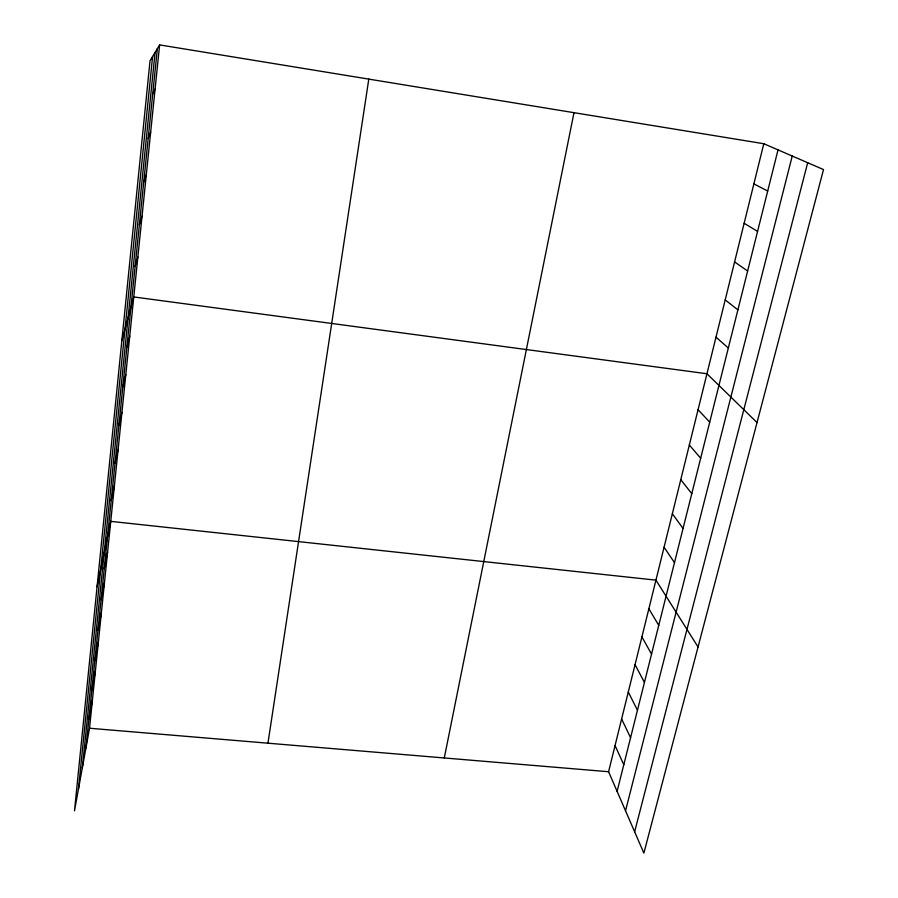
<?xml version="1.0" encoding="UTF-8"?>
<svg xmlns="http://www.w3.org/2000/svg" width="898" height="898" viewBox="0 0 898 898"><rect width="100%" height="100%" fill="white"/><g stroke="black" fill="none" stroke-linecap="round" stroke-linejoin="round"><path stroke-width="1.35" d="M78.452 789.129L152.593 56.529M82.335 767.801L155.073 52.421M85.927 748.079L157.352 48.649M159.619 44.9L150.033 60.761L74.489 810.872L89.531 728.244L159.619 44.9L763.805 143.725L823.511 169.565L643.877 853.1L608.586 771.73L763.805 143.725M267.952 743.196L368.797 79.114M88.857 719.354L92.427 700.058M91.832 690.169L95.356 671.423M94.862 660.524L98.342 642.351M97.938 630.396L101.373 612.829M101.07 599.774L104.449 582.824M444.286 757.968L573.99 112.677M104.247 568.647L107.569 552.349M97.051 586.798L110.746 521.368L655.944 580.142L698.049 646.975M111.206 500.545L114.405 485.695M115 463.39L118.143 449.348M118.862 425.517L121.937 412.317M122.802 386.903L125.799 374.589M617.106 791.363L778.027 149.876M625.536 810.815L792.238 156.028M126.831 347.526L129.75 336.144M634.628 831.784L807.684 162.706M121.836 340.78L133.768 296.946L706.951 373.748L757.025 422.565M135.115 266.414L137.865 256.985M139.381 224.635L142.041 216.238M143.736 181.991L146.307 174.683M148.181 138.46L150.651 132.298M152.716 94.021L155.085 89.037M89.531 728.244L608.586 771.73M753.882 183.877L767.7 191.038M744.15 223.276L757.575 231.415M734.586 261.935L747.641 271.016M725.202 299.898L737.887 309.877M715.998 337.154L728.323 348.009M698.072 409.69L709.723 422.172M689.35 444.993L700.665 458.238M680.774 479.667L691.786 493.664M672.355 513.746L683.052 528.451M664.082 547.23L674.488 562.631M648.872 608.743L658.739 625.367M641.913 636.929L651.544 654.092M635.054 664.688L644.438 682.379M628.286 692.032L637.457 710.239M621.629 718.984L630.564 737.685M615.063 745.553L623.784 764.714"/></g></svg>
